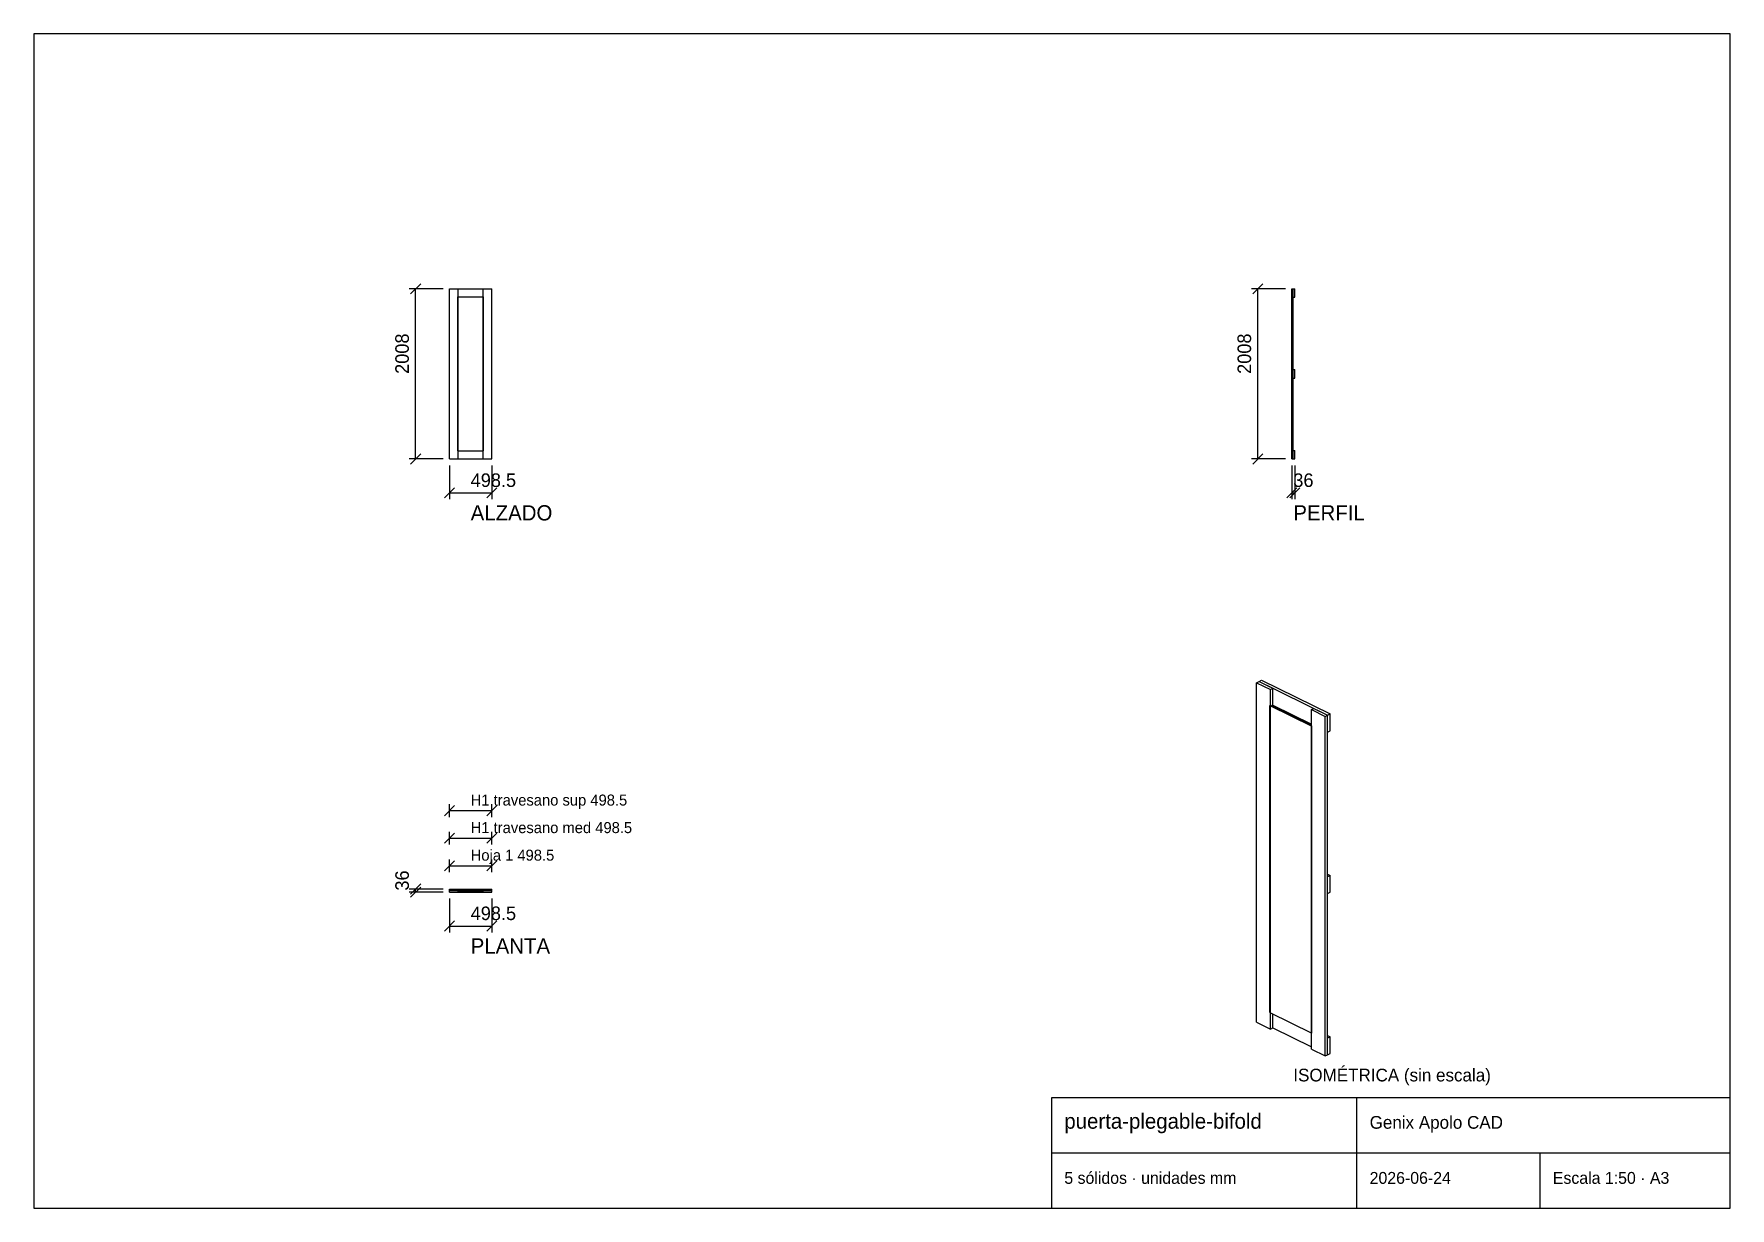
# Model space of a CAD drawing. Header units: metres. Extents: x 10 to 410, y 10 to 287.
import ezdxf

# ---------------------------------------------------------------- set-up
doc = ezdxf.new("R2010")
doc.units = ezdxf.units.M
for name, color, linetype in [('COTAS', 5, 'CONTINUOUS'), ('MARCO', 7, 'CONTINUOUS'), ('VISIBLE', 7, 'CONTINUOUS')]:
    doc.layers.add(name, color=color, linetype=linetype)

msp = doc.modelspace()

# ---------------------------------------------------------------- linework, layer by layer
at = {"layer": 'COTAS'}
for p, q in [((98.81, 225.68), (101.22, 228.08)), ((297.44, 225.68), (299.84, 228.08)), ((106.52, 226.88), (98.52, 226.88)), ((100.02, 186.72), (100.02, 226.88)), ((305.14, 226.88), (297.14, 226.88)), ((298.64, 186.72), (298.64, 226.88)), ((106.52, 186.72), (98.52, 186.72)), ((98.81, 185.52), (101.22, 187.92)), ((108.02, 185.22), (108.02, 177.22)), ((117.98, 185.22), (117.98, 177.22)), ((305.14, 186.72), (297.14, 186.72)), ((297.44, 185.52), (299.84, 187.92)), ((306.64, 185.22), (306.64, 177.22)), ((307.36, 185.22), (307.36, 177.22)), ((106.81, 177.52), (109.22, 179.92)), ((108.02, 178.72), (117.98, 178.72)), ((116.78, 177.52), (119.19, 179.92)), ((305.44, 177.52), (307.84, 179.92)), ((306.16, 177.52), (308.56, 179.92)), ((306.64, 178.72), (307.36, 178.72)), ((106.81, 102.56), (109.22, 104.96)), ((108.02, 102.26), (108.02, 105.26)), ((116.78, 102.56), (119.19, 104.96)), ((117.98, 102.26), (117.98, 105.26)), ((108.02, 103.76), (117.98, 103.76)), ((106.81, 96.06), (109.22, 98.46)), ((108.02, 95.76), (108.02, 98.76)), ((108.02, 97.26), (117.98, 97.26)), ((116.78, 96.06), (119.19, 98.46)), ((117.98, 95.76), (117.98, 98.76)), ((108.02, 89.26), (108.02, 92.26)), ((117.98, 89.26), (117.98, 92.26)), ((106.81, 89.56), (109.22, 91.96)), ((108.02, 90.76), (117.98, 90.76)), ((116.78, 89.56), (119.19, 91.96)), ((106.52, 85.26), (98.52, 85.26)), ((106.52, 84.54), (98.52, 84.54)), ((98.81, 84.06), (101.22, 86.46)), ((98.81, 83.34), (101.22, 85.74)), ((100.02, 84.54), (100.02, 85.26)), ((108.02, 83.04), (108.02, 75.04)), ((117.98, 83.04), (117.98, 75.04)), ((106.81, 75.34), (109.22, 77.74)), ((108.02, 76.54), (117.98, 76.54)), ((116.78, 75.34), (119.19, 77.74))]:
    msp.add_line(p, q, dxfattribs=at)
at = {"layer": 'MARCO'}
for p, q in [((410, 287), (10, 287)), ((10, 287), (10, 10)), ((410, 10), (410, 287)), ((410, 36), (250, 36)), ((250, 36), (250, 10)), ((322, 10), (322, 36)), ((410, 10), (410, 36)), ((250, 23), (410, 23)), ((365.2, 10), (365.2, 23)), ((10, 10), (410, 10)), ((250, 10), (410, 10))]:
    msp.add_line(p, q, dxfattribs=at)
at = {"layer": 'VISIBLE'}
for p, q in [((108.02, 186.72), (108.02, 226.88)), ((108.02, 226.88), (110.02, 226.88)), ((109.95, 188.66), (109.95, 224.94)), ((109.95, 224.94), (116.05, 224.94)), ((110.02, 186.72), (110.02, 226.88)), ((110.02, 226.88), (115.98, 226.88)), ((115.98, 186.72), (115.98, 226.88)), ((115.98, 226.88), (117.98, 226.88)), ((116.05, 188.66), (116.05, 224.94)), ((117.98, 186.72), (117.98, 226.88)), ((306.64, 186.72), (306.64, 226.88)), ((306.64, 226.88), (307, 226.88)), ((307, 186.72), (307, 226.88)), ((307, 224.88), (307, 226.88)), ((307, 226.88), (307.36, 226.88)), ((307, 224.88), (307.36, 224.88)), ((307.36, 224.88), (307.36, 226.88)), ((307, 205.8), (307, 207.8)), ((307, 207.8), (307.36, 207.8)), ((307, 205.8), (307.36, 205.8)), ((307.36, 205.8), (307.36, 207.8)), ((109.95, 188.66), (116.05, 188.66)), ((307, 186.72), (307, 188.72)), ((307, 188.72), (307.36, 188.72)), ((307.36, 186.72), (307.36, 188.72)), ((108.02, 186.72), (110.02, 186.72)), ((110.02, 186.72), (115.98, 186.72)), ((115.98, 186.72), (117.98, 186.72)), ((306.64, 186.72), (307, 186.72)), ((307, 186.72), (307.36, 186.72)), ((298.34, 133.95), (298.92, 134.24)), ((298.34, 53.83), (298.34, 133.95)), ((298.34, 133.95), (301.58, 132.35)), ((298.92, 134.24), (299.5, 134.52)), ((298.92, 134.24), (302.16, 132.64)), ((298.92, 134.24), (315.08, 126.28)), ((299.5, 134.52), (315.66, 126.57)), ((301.58, 132.35), (302.16, 132.64)), ((301.58, 52.24), (301.58, 132.35)), ((302.16, 128.45), (302.16, 132.64)), ((301.48, 56.15), (301.48, 128.53)), ((301.48, 128.53), (311.35, 123.67)), ((301.74, 128.66), (311.25, 123.98)), ((302.16, 128.65), (311.25, 124.17)), ((311.25, 127.59), (311.84, 127.88)), ((311.25, 47.47), (311.25, 127.59)), ((311.25, 127.59), (314.5, 125.99)), ((311.84, 127.88), (315.08, 126.28)), ((314.5, 125.99), (315.08, 126.28)), ((314.5, 45.88), (314.5, 125.99)), ((315.08, 126.28), (315.66, 126.57)), ((315.08, 46.16), (315.08, 126.28)), ((315.08, 122.29), (315.08, 126.28)), ((315.66, 122.58), (315.66, 126.57)), ((311.35, 51.29), (311.35, 123.67)), ((315.08, 122.29), (315.66, 122.58)), ((315.08, 88.79), (315.66, 88.5)), ((315.08, 88.22), (315.66, 88.5)), ((315.08, 84.23), (315.08, 88.22)), ((315.66, 84.51), (315.66, 88.5)), ((108.02, 84.9), (108.02, 85.26)), ((108.02, 85.26), (117.98, 85.26)), ((108.02, 84.54), (108.02, 84.9)), ((108.02, 84.9), (110.02, 84.9)), ((108.02, 84.9), (117.98, 84.9)), ((108.02, 84.54), (110.02, 84.54)), ((110.02, 84.54), (110.02, 84.9)), ((110.02, 84.7), (115.98, 84.7)), ((110.02, 84.54), (115.98, 84.54)), ((115.98, 84.54), (115.98, 84.9)), ((115.98, 84.9), (117.98, 84.9)), ((115.98, 84.54), (117.98, 84.54)), ((117.98, 84.9), (117.98, 85.26)), ((117.98, 84.54), (117.98, 84.9)), ((315.08, 84.23), (315.66, 84.51)), ((301.48, 56.15), (311.35, 51.29)), ((298.34, 53.83), (301.58, 52.24)), ((301.58, 52.24), (302.16, 52.52)), ((302.16, 52.52), (302.16, 55.82)), ((302.16, 52.52), (311.25, 48.05)), ((315.08, 50.73), (315.66, 50.44)), ((315.08, 50.15), (315.66, 50.44)), ((315.08, 46.16), (315.08, 50.15)), ((315.66, 46.45), (315.66, 50.44)), ((311.25, 47.47), (314.5, 45.88)), ((314.5, 45.88), (315.08, 46.16)), ((315.08, 46.16), (315.66, 46.45))]:
    msp.add_line(p, q, dxfattribs=at)

# ---------------------------------------------------------------- texts
at = {"layer": 'COTAS'}
for s, p in [('2008', (98.42, 206.8)), ('2008', (297.04, 206.8)), ('36', (98.42, 84.9))]:
    msp.add_text(s, height=3.2, rotation=90, dxfattribs=at).set_placement(p)
for s, height, p in [('498.5', 3.2, (113, 180.12)), ('36', 3.2, (307, 180.12)), ('ALZADO', 3.6, (113, 172.22)), ('PERFIL', 3.6, (307, 172.22)), ('H1 travesano sup 498.5', 2.6, (113, 104.96)), ('H1 travesano med 498.5', 2.6, (113, 98.46)), ('Hoja 1 498.5', 2.6, (113, 91.96)), ('498.5', 3.2, (113, 77.94)), ('PLANTA', 3.6, (113, 70.04)), ('ISOMÉTRICA (sin escala)', 3, (307, 39.88)), ('puerta-plegable-bifold', 3.6, (253, 28.72)), ('Genix Apolo CAD', 3, (325, 28.72)), ('5 sólidos · unidades mm', 2.8, (253, 15.72)), ('2026-06-24', 2.8, (325, 15.72)), ('Escala 1:50 · A3', 2.8, (368.2, 15.72))]:
    msp.add_text(s, height=height, dxfattribs=at).set_placement(p)

doc.saveas('drawing.dxf')
